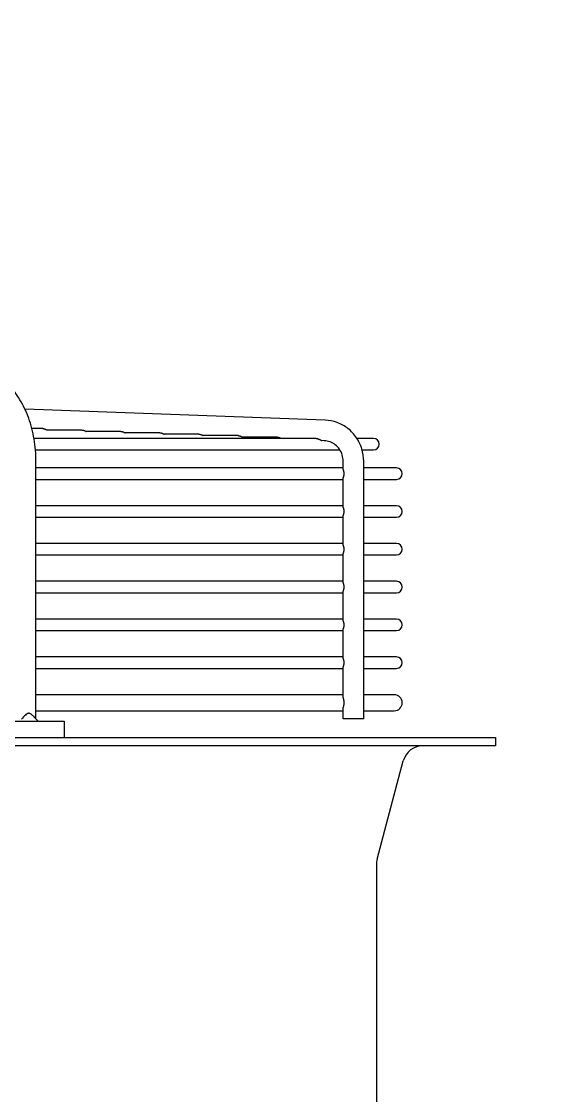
# Model space of a CAD drawing. Header units: millimetres. Extents: x 16950 to 32328, y 19251 to 29476.
# Drawn here: x 17335.01 to 17339.99, y 19600.59 to 19610.88 of the extents above; entities that cross this region are included whole.
import ezdxf

# ---------------------------------------------------------------- set-up
doc = ezdxf.new("R2010")
doc.units = ezdxf.units.MM
doc.header["$LTSCALE"] = 5
doc.layers.add('UNIT', color=6, linetype='Continuous')
doc.styles.add('SUBMITTAL', font='romans.shx', dxfattribs={"width": 0.75})
doc.dimstyles.new('SUBMITTAL', dxfattribs={"dimtxt": 0.09375, "dimasz": 0.09375, "dimexe": 0.03125, "dimexo": 0.0625, "dimgap": 0.0625, "dimtad": 0, "dimdec": 4, "dimzin": 4, "dimdsep": 46, "dimlunit": 4, "dimtxsty": 'SUBMITTAL', "dimcen": 0.09375, "dimclre": 6, "dimadec": 0, "dimazin": 0, "dimtfac": 1, "dimtdec": 0, "dimtofl": 0, "dimtmove": 0, "dimatfit": 3, "dimfxl": 0, "dimfrac": 2, "dimtolj": 1, "dimtzin": 4, "dimarcsym": 0})

msp = doc.modelspace()

# ---------------------------------------------------------------- linework, layer by layer
at = {"layer": 'UNIT'}
for p, q in [((17337.9237, 19607.0623), (17335.0484, 19607.1663)), ((17335.2186, 19606.9814), (17335.1144, 19606.9814)), ((17335.5928, 19606.9679), (17335.2594, 19606.9679)), ((17337.838, 19606.8869), (17335.1349, 19606.8869)), ((17335.967, 19606.9544), (17335.6336, 19606.9544)), ((17336.3412, 19606.9409), (17336.0078, 19606.9409)), ((17336.7154, 19606.9274), (17336.3819, 19606.9274)), ((17337.0896, 19606.9139), (17336.7561, 19606.9139)), ((17337.4638, 19606.9004), (17337.1303, 19606.9004)), ((17337.9166, 19606.8656), (17337.8943, 19606.8664)), ((17338.3881, 19606.8869), (17338.2296, 19606.8869)), ((17335.1492, 19606.7767), (17338.0664, 19606.7767)), ((17338.2791, 19606.7767), (17338.3881, 19606.7767)), ((17335.1537, 19604.1995), (17335.1537, 19606.6689)), ((17338.0969, 19606.589), (17338.0969, 19606.6689)), ((17338.2938, 19604.1995), (17338.2938, 19606.6689)), ((17338.0969, 19606.605), (17335.1537, 19606.605)), ((17338.6086, 19606.605), (17338.2938, 19606.605)), ((17335.1537, 19606.4948), (17338.0969, 19606.4948)), ((17338.0969, 19606.2268), (17338.0969, 19606.5107)), ((17338.2938, 19606.4948), (17338.6086, 19606.4948)), ((17338.0969, 19606.2428), (17335.1537, 19606.2428)), ((17338.6086, 19606.2428), (17338.2938, 19606.2428)), ((17338.0969, 19605.8646), (17338.0969, 19606.1485)), ((17335.1537, 19606.1326), (17338.0969, 19606.1326)), ((17338.2938, 19606.1326), (17338.6086, 19606.1326)), ((17338.0969, 19605.8806), (17335.1537, 19605.8806)), ((17338.6086, 19605.8806), (17338.2938, 19605.8806)), ((17335.1537, 19605.7704), (17338.0969, 19605.7704)), ((17338.0969, 19605.5024), (17338.0969, 19605.7863)), ((17338.2938, 19605.7704), (17338.6086, 19605.7704)), ((17338.0969, 19605.5184), (17335.1537, 19605.5184)), ((17338.6086, 19605.5184), (17338.2938, 19605.5184)), ((17338.0969, 19605.1402), (17338.0969, 19605.4241)), ((17335.1537, 19605.4081), (17338.0969, 19605.4081)), ((17338.2938, 19605.4081), (17338.6086, 19605.4081)), ((17338.0969, 19605.1562), (17335.1537, 19605.1562)), ((17338.6086, 19605.1562), (17338.2938, 19605.1562)), ((17335.1537, 19605.0459), (17338.0969, 19605.0459)), ((17338.0969, 19604.778), (17338.0969, 19605.0619)), ((17338.2938, 19605.0459), (17338.6086, 19605.0459)), ((17338.0969, 19604.794), (17335.1537, 19604.794)), ((17338.0969, 19604.4023), (17338.0969, 19604.6997)), ((17338.6086, 19604.794), (17338.2938, 19604.794)), ((17335.1537, 19604.6837), (17338.0969, 19604.6837)), ((17338.2938, 19604.6837), (17338.6086, 19604.6837)), ((17338.0969, 19604.4318), (17335.1537, 19604.4318)), ((17338.5869, 19604.4318), (17338.2938, 19604.4318)), ((17338.0969, 19604.1995), (17338.0969, 19604.3077)), ((17333.1965, 19604.1798), (17335.4236, 19604.1798)), ((17335.1537, 19604.2782), (17338.0969, 19604.2782)), ((17335.4236, 19604.1798), (17335.4236, 19604.0223)), ((17338.2938, 19604.1995), (17338.0969, 19604.1995)), ((17338.2938, 19604.2782), (17338.5869, 19604.2782)), ((17305.8172, 19604.0223), (17339.5574, 19604.0223)), ((17339.5574, 19604.0223), (17339.5574, 19603.9436)), ((17339.5574, 19603.9436), (17305.8172, 19603.9436)), ((17338.4223, 19602.8558), (17338.6734, 19603.7974)), ((17338.4157, 19602.8051), (17338.4157, 19600.0641))]:
    msp.add_line(p, q, dxfattribs=at)
for centre, radius, start, end in [((17338.3881, 19606.8318), 0.0551, 270, 90), ((17338.6086, 19606.5499), 0.0551, 270, 90), ((17338.6086, 19606.1877), 0.0551, 270, 90), ((17338.6086, 19605.8255), 0.0551, 270, 90), ((17338.6086, 19605.4633), 0.0551, 270, 90), ((17338.6086, 19605.1011), 0.0551, 270, 90), ((17338.6086, 19604.7389), 0.0551, 270, 90), ((17338.5869, 19604.355), 0.0768, 270, 90), ((17338.8636, 19603.7467), 0.1969, 90, 165.06858), ((17338.6125, 19602.8051), 0.1969, 165.06858, 180)]:
    msp.add_arc(centre, radius, start, end, dxfattribs=at)
for points, knots in [([(17335.1537, 19606.6689), (17335.1537, 19606.7044), (17335.1522, 19606.7403), (17335.1493, 19606.7757), (17335.1463, 19606.8112), (17335.1419, 19606.8461), (17335.1359, 19606.8808), (17335.13, 19606.9154), (17335.1226, 19606.9498), (17335.1139, 19606.9833), (17335.1051, 19607.0167), (17335.095, 19607.0493), (17335.0835, 19607.081), (17335.072, 19607.1128), (17335.0592, 19607.1438), (17335.0451, 19607.1734), (17335.0311, 19607.203), (17335.0159, 19607.2313), (17334.9994, 19607.2583), (17334.983, 19607.2854), (17334.9653, 19607.3112), (17334.9468, 19607.3354), (17334.9282, 19607.3595), (17334.9088, 19607.382), (17334.8883, 19607.4029), (17334.8679, 19607.4237), (17334.8464, 19607.443), (17334.8244, 19607.4603), (17334.8024, 19607.4777), (17334.7797, 19607.4931), (17334.7564, 19607.5066), (17334.733, 19607.5201), (17334.709, 19607.5318), (17334.6847, 19607.5413), (17334.6604, 19607.5509), (17334.6359, 19607.5583), (17334.611, 19607.5638), (17334.586, 19607.5692), (17334.5607, 19607.5726), (17334.5356, 19607.5738)], [0, 0, 0, 0, 0.076921, 0.076921, 0.076921, 0.1538421, 0.1538421, 0.1538421, 0.2307631, 0.2307631, 0.2307631, 0.3076842, 0.3076842, 0.3076842, 0.3846052, 0.3846052, 0.3846052, 0.4615263, 0.4615263, 0.4615263, 0.5384473, 0.5384473, 0.5384473, 0.6153684, 0.6153684, 0.6153684, 0.6922894, 0.6922894, 0.6922894, 0.7692105, 0.7692105, 0.7692105, 0.8461315, 0.8461315, 0.8461315, 0.9230526, 0.9230526, 0.9230526, 1, 1, 1, 1]), ([(17338.2938, 19606.6689), (17338.2938, 19606.7088), (17338.2878, 19606.7488), (17338.2644, 19606.8252), (17338.247, 19606.8616), (17338.2021, 19606.9274), (17338.1747, 19606.9569), (17338.1122, 19607.006), (17338.0771, 19607.0256), (17338.0027, 19607.0531), (17337.9633, 19607.0609), (17337.9237, 19607.0623)], [1.5707963, 1.5707963, 1.5707963, 1.5707963, 1.8779743, 1.8779743, 2.1851522, 2.1851522, 2.4923302, 2.4923302, 2.7995081, 2.7995081, 3.1066861, 3.1066861, 3.1066861, 3.1066861]), ([(17335.2186, 19606.9814), (17335.2187, 19606.9814), (17335.2189, 19606.9814), (17335.219, 19606.9814), (17335.22, 19606.9814), (17335.2209, 19606.9814), (17335.2219, 19606.9813), (17335.2229, 19606.9812), (17335.2239, 19606.9811), (17335.2249, 19606.981), (17335.2258, 19606.9809), (17335.2268, 19606.9808), (17335.2278, 19606.9806), (17335.2288, 19606.9804), (17335.2298, 19606.9802), (17335.2308, 19606.98), (17335.2318, 19606.9798), (17335.2329, 19606.9795), (17335.2339, 19606.9793), (17335.2349, 19606.979), (17335.2359, 19606.9787), (17335.2369, 19606.9784), (17335.2379, 19606.9781), (17335.2389, 19606.9777), (17335.2399, 19606.9774), (17335.2409, 19606.977), (17335.2419, 19606.9766), (17335.2429, 19606.9762), (17335.2439, 19606.9758), (17335.2449, 19606.9754), (17335.2458, 19606.975), (17335.2468, 19606.9745), (17335.2478, 19606.9741), (17335.2488, 19606.9736), (17335.2498, 19606.9731), (17335.2507, 19606.9726), (17335.2517, 19606.9721), (17335.2526, 19606.9716), (17335.2536, 19606.9711), (17335.2545, 19606.9706), (17335.2555, 19606.9701), (17335.2564, 19606.9696), (17335.2573, 19606.9691), (17335.258, 19606.9687), (17335.2587, 19606.9683), (17335.2594, 19606.9679)], [0.48439597, 0.48439597, 0.48439597, 0.48439597, 0.48780488, 0.48780488, 0.48780488, 0.51219512, 0.51219512, 0.51219512, 0.53658537, 0.53658537, 0.53658537, 0.56097561, 0.56097561, 0.56097561, 0.58536585, 0.58536585, 0.58536585, 0.6097561, 0.6097561, 0.6097561, 0.63414634, 0.63414634, 0.63414634, 0.65853659, 0.65853659, 0.65853659, 0.68292683, 0.68292683, 0.68292683, 0.70731707, 0.70731707, 0.70731707, 0.73170732, 0.73170732, 0.73170732, 0.75609756, 0.75609756, 0.75609756, 0.7804878, 0.7804878, 0.7804878, 0.80487805, 0.80487805, 0.80487805, 0.82380204, 0.82380204, 0.82380204, 0.82380204]), ([(17335.5928, 19606.9679), (17335.5929, 19606.9679), (17335.5931, 19606.9679), (17335.5932, 19606.9679), (17335.5942, 19606.9679), (17335.5951, 19606.9679), (17335.5961, 19606.9678), (17335.5971, 19606.9677), (17335.5981, 19606.9677), (17335.599, 19606.9675), (17335.6, 19606.9674), (17335.601, 19606.9673), (17335.602, 19606.9671), (17335.603, 19606.9669), (17335.604, 19606.9667), (17335.605, 19606.9665), (17335.606, 19606.9663), (17335.6071, 19606.966), (17335.6081, 19606.9658), (17335.6091, 19606.9655), (17335.6101, 19606.9652), (17335.6111, 19606.9649), (17335.6121, 19606.9646), (17335.6131, 19606.9642), (17335.6141, 19606.9639), (17335.6151, 19606.9635), (17335.6161, 19606.9631), (17335.6171, 19606.9627), (17335.6181, 19606.9623), (17335.6191, 19606.9619), (17335.6201, 19606.9614), (17335.621, 19606.961), (17335.622, 19606.9605), (17335.623, 19606.9601), (17335.624, 19606.9596), (17335.6249, 19606.9591), (17335.6259, 19606.9586), (17335.6268, 19606.9581), (17335.6278, 19606.9576), (17335.6287, 19606.9571), (17335.6297, 19606.9566), (17335.6306, 19606.9561), (17335.6315, 19606.9556), (17335.6322, 19606.9552), (17335.6329, 19606.9548), (17335.6336, 19606.9544)], [0.48440995, 0.48440995, 0.48440995, 0.48440995, 0.48780488, 0.48780488, 0.48780488, 0.51219512, 0.51219512, 0.51219512, 0.53658537, 0.53658537, 0.53658537, 0.56097561, 0.56097561, 0.56097561, 0.58536585, 0.58536585, 0.58536585, 0.6097561, 0.6097561, 0.6097561, 0.63414634, 0.63414634, 0.63414634, 0.65853659, 0.65853659, 0.65853659, 0.68292683, 0.68292683, 0.68292683, 0.70731707, 0.70731707, 0.70731707, 0.73170732, 0.73170732, 0.73170732, 0.75609756, 0.75609756, 0.75609756, 0.7804878, 0.7804878, 0.7804878, 0.80487805, 0.80487805, 0.80487805, 0.82345363, 0.82345363, 0.82345363, 0.82345363]), ([(17335.967, 19606.9544), (17335.9671, 19606.9544), (17335.9673, 19606.9544), (17335.9674, 19606.9544), (17335.9683, 19606.9544), (17335.9693, 19606.9544), (17335.9703, 19606.9543), (17335.9713, 19606.9542), (17335.9723, 19606.9542), (17335.9732, 19606.954), (17335.9742, 19606.9539), (17335.9752, 19606.9538), (17335.9762, 19606.9536), (17335.9772, 19606.9534), (17335.9782, 19606.9532), (17335.9792, 19606.953), (17335.9802, 19606.9528), (17335.9813, 19606.9526), (17335.9823, 19606.9523), (17335.9833, 19606.952), (17335.9843, 19606.9517), (17335.9853, 19606.9514), (17335.9863, 19606.9511), (17335.9873, 19606.9507), (17335.9883, 19606.9504), (17335.9893, 19606.95), (17335.9903, 19606.9496), (17335.9913, 19606.9492), (17335.9923, 19606.9488), (17335.9933, 19606.9484), (17335.9943, 19606.9479), (17335.9953, 19606.9475), (17335.9962, 19606.947), (17335.9972, 19606.9466), (17335.9982, 19606.9461), (17335.9991, 19606.9456), (17336.0001, 19606.9451), (17336.0011, 19606.9446), (17336.002, 19606.9441), (17336.003, 19606.9436), (17336.0039, 19606.9431), (17336.0048, 19606.9426), (17336.0057, 19606.9421), (17336.0064, 19606.9417), (17336.0071, 19606.9413), (17336.0078, 19606.9409)], [0.48442393, 0.48442393, 0.48442393, 0.48442393, 0.48780488, 0.48780488, 0.48780488, 0.51219512, 0.51219512, 0.51219512, 0.53658537, 0.53658537, 0.53658537, 0.56097561, 0.56097561, 0.56097561, 0.58536585, 0.58536585, 0.58536585, 0.6097561, 0.6097561, 0.6097561, 0.63414634, 0.63414634, 0.63414634, 0.65853659, 0.65853659, 0.65853659, 0.68292683, 0.68292683, 0.68292683, 0.70731707, 0.70731707, 0.70731707, 0.73170732, 0.73170732, 0.73170732, 0.75609756, 0.75609756, 0.75609756, 0.7804878, 0.7804878, 0.7804878, 0.80487805, 0.80487805, 0.80487805, 0.82310602, 0.82310602, 0.82310602, 0.82310602]), ([(17336.3412, 19606.9409), (17336.3413, 19606.9409), (17336.3414, 19606.9409), (17336.3416, 19606.9409), (17336.3425, 19606.9409), (17336.3435, 19606.9409), (17336.3445, 19606.9408), (17336.3455, 19606.9407), (17336.3465, 19606.9407), (17336.3474, 19606.9405), (17336.3484, 19606.9404), (17336.3494, 19606.9403), (17336.3504, 19606.9401), (17336.3514, 19606.9399), (17336.3524, 19606.9397), (17336.3534, 19606.9395), (17336.3545, 19606.9393), (17336.3555, 19606.9391), (17336.3565, 19606.9388), (17336.3575, 19606.9385), (17336.3585, 19606.9382), (17336.3595, 19606.9379), (17336.3605, 19606.9376), (17336.3615, 19606.9372), (17336.3625, 19606.9369), (17336.3635, 19606.9365), (17336.3645, 19606.9361), (17336.3655, 19606.9357), (17336.3665, 19606.9353), (17336.3675, 19606.9349), (17336.3685, 19606.9344), (17336.3695, 19606.934), (17336.3704, 19606.9335), (17336.3714, 19606.9331), (17336.3724, 19606.9326), (17336.3734, 19606.9321), (17336.3743, 19606.9316), (17336.3753, 19606.9311), (17336.3762, 19606.9306), (17336.3772, 19606.9301), (17336.3781, 19606.9296), (17336.379, 19606.9291), (17336.38, 19606.9286), (17336.3806, 19606.9282), (17336.3813, 19606.9278), (17336.3819, 19606.9274)], [0.48443789, 0.48443789, 0.48443789, 0.48443789, 0.48780488, 0.48780488, 0.48780488, 0.51219512, 0.51219512, 0.51219512, 0.53658537, 0.53658537, 0.53658537, 0.56097561, 0.56097561, 0.56097561, 0.58536585, 0.58536585, 0.58536585, 0.6097561, 0.6097561, 0.6097561, 0.63414634, 0.63414634, 0.63414634, 0.65853659, 0.65853659, 0.65853659, 0.68292683, 0.68292683, 0.68292683, 0.70731707, 0.70731707, 0.70731707, 0.73170732, 0.73170732, 0.73170732, 0.75609756, 0.75609756, 0.75609756, 0.7804878, 0.7804878, 0.7804878, 0.80487805, 0.80487805, 0.80487805, 0.82275922, 0.82275922, 0.82275922, 0.82275922]), ([(17336.7154, 19606.9274), (17336.7155, 19606.9274), (17336.7156, 19606.9274), (17336.7158, 19606.9274), (17336.7167, 19606.9274), (17336.7177, 19606.9274), (17336.7187, 19606.9273), (17336.7197, 19606.9273), (17336.7206, 19606.9272), (17336.7216, 19606.927), (17336.7226, 19606.9269), (17336.7236, 19606.9268), (17336.7246, 19606.9266), (17336.7256, 19606.9264), (17336.7266, 19606.9262), (17336.7276, 19606.926), (17336.7287, 19606.9258), (17336.7297, 19606.9256), (17336.7307, 19606.9253), (17336.7317, 19606.925), (17336.7327, 19606.9247), (17336.7337, 19606.9244), (17336.7347, 19606.9241), (17336.7357, 19606.9237), (17336.7367, 19606.9234), (17336.7377, 19606.923), (17336.7387, 19606.9226), (17336.7397, 19606.9222), (17336.7407, 19606.9218), (17336.7417, 19606.9214), (17336.7427, 19606.9209), (17336.7437, 19606.9205), (17336.7447, 19606.92), (17336.7456, 19606.9196), (17336.7466, 19606.9191), (17336.7476, 19606.9186), (17336.7485, 19606.9181), (17336.7495, 19606.9176), (17336.7504, 19606.9171), (17336.7514, 19606.9166), (17336.7523, 19606.9161), (17336.7533, 19606.9156), (17336.7542, 19606.915), (17336.7548, 19606.9147), (17336.7555, 19606.9143), (17336.7561, 19606.9139)], [0.48445184, 0.48445184, 0.48445184, 0.48445184, 0.48780488, 0.48780488, 0.48780488, 0.51219512, 0.51219512, 0.51219512, 0.53658537, 0.53658537, 0.53658537, 0.56097561, 0.56097561, 0.56097561, 0.58536585, 0.58536585, 0.58536585, 0.6097561, 0.6097561, 0.6097561, 0.63414634, 0.63414634, 0.63414634, 0.65853659, 0.65853659, 0.65853659, 0.68292683, 0.68292683, 0.68292683, 0.70731707, 0.70731707, 0.70731707, 0.73170732, 0.73170732, 0.73170732, 0.75609756, 0.75609756, 0.75609756, 0.7804878, 0.7804878, 0.7804878, 0.80487805, 0.80487805, 0.80487805, 0.82241329, 0.82241329, 0.82241329, 0.82241329]), ([(17337.0896, 19606.9139), (17337.0897, 19606.9139), (17337.0898, 19606.9139), (17337.09, 19606.9139), (17337.0909, 19606.9139), (17337.0919, 19606.9139), (17337.0929, 19606.9138), (17337.0939, 19606.9138), (17337.0948, 19606.9137), (17337.0958, 19606.9136), (17337.0968, 19606.9134), (17337.0978, 19606.9133), (17337.0988, 19606.9131), (17337.0998, 19606.9129), (17337.1008, 19606.9128), (17337.1018, 19606.9125), (17337.1029, 19606.9123), (17337.1039, 19606.9121), (17337.1049, 19606.9118), (17337.1059, 19606.9115), (17337.1069, 19606.9112), (17337.1079, 19606.9109), (17337.1089, 19606.9106), (17337.1099, 19606.9102), (17337.1109, 19606.9099), (17337.1119, 19606.9095), (17337.1129, 19606.9091), (17337.1139, 19606.9087), (17337.1149, 19606.9083), (17337.1159, 19606.9079), (17337.1169, 19606.9074), (17337.1179, 19606.907), (17337.1189, 19606.9065), (17337.1198, 19606.906), (17337.1208, 19606.9056), (17337.1218, 19606.9051), (17337.1228, 19606.9046), (17337.1237, 19606.9041), (17337.1247, 19606.9036), (17337.1256, 19606.9031), (17337.1265, 19606.9026), (17337.1275, 19606.902), (17337.1284, 19606.9015), (17337.129, 19606.9012), (17337.1297, 19606.9008), (17337.1303, 19606.9004)], [0.48446578, 0.48446578, 0.48446578, 0.48446578, 0.48780488, 0.48780488, 0.48780488, 0.51219512, 0.51219512, 0.51219512, 0.53658537, 0.53658537, 0.53658537, 0.56097561, 0.56097561, 0.56097561, 0.58536585, 0.58536585, 0.58536585, 0.6097561, 0.6097561, 0.6097561, 0.63414634, 0.63414634, 0.63414634, 0.65853659, 0.65853659, 0.65853659, 0.68292683, 0.68292683, 0.68292683, 0.70731707, 0.70731707, 0.70731707, 0.73170732, 0.73170732, 0.73170732, 0.75609756, 0.75609756, 0.75609756, 0.7804878, 0.7804878, 0.7804878, 0.80487805, 0.80487805, 0.80487805, 0.82206823, 0.82206823, 0.82206823, 0.82206823]), ([(17337.4638, 19606.9004), (17337.4639, 19606.9004), (17337.464, 19606.9004), (17337.4642, 19606.9004), (17337.4651, 19606.9004), (17337.4661, 19606.9004), (17337.4671, 19606.9003), (17337.4681, 19606.9003), (17337.469, 19606.9002), (17337.47, 19606.9001), (17337.471, 19606.8999), (17337.472, 19606.8998), (17337.473, 19606.8996), (17337.474, 19606.8995), (17337.475, 19606.8993), (17337.476, 19606.899), (17337.4771, 19606.8988), (17337.4781, 19606.8986), (17337.4791, 19606.8983), (17337.4801, 19606.898), (17337.4811, 19606.8977), (17337.4821, 19606.8974), (17337.4831, 19606.8971), (17337.4841, 19606.8967), (17337.4851, 19606.8964), (17337.4861, 19606.896), (17337.4871, 19606.8956), (17337.4881, 19606.8952), (17337.4891, 19606.8948), (17337.4901, 19606.8944), (17337.4911, 19606.8939), (17337.4921, 19606.8935), (17337.4931, 19606.893), (17337.4941, 19606.8925), (17337.495, 19606.8921), (17337.496, 19606.8916), (17337.497, 19606.8911), (17337.4979, 19606.8906), (17337.4989, 19606.8901), (17337.4998, 19606.8896), (17337.5008, 19606.889), (17337.5017, 19606.8885), (17337.5026, 19606.888), (17337.5032, 19606.8876), (17337.5039, 19606.8873), (17337.5045, 19606.8869)], [0.48447969, 0.48447969, 0.48447969, 0.48447969, 0.48780488, 0.48780488, 0.48780488, 0.51219512, 0.51219512, 0.51219512, 0.53658537, 0.53658537, 0.53658537, 0.56097561, 0.56097561, 0.56097561, 0.58536585, 0.58536585, 0.58536585, 0.6097561, 0.6097561, 0.6097561, 0.63414634, 0.63414634, 0.63414634, 0.65853659, 0.65853659, 0.65853659, 0.68292683, 0.68292683, 0.68292683, 0.70731707, 0.70731707, 0.70731707, 0.73170732, 0.73170732, 0.73170732, 0.75609756, 0.75609756, 0.75609756, 0.7804878, 0.7804878, 0.7804878, 0.80487805, 0.80487805, 0.80487805, 0.82172407, 0.82172407, 0.82172407, 0.82172407]), ([(17337.838, 19606.8869), (17337.8381, 19606.8869), (17337.8382, 19606.8869), (17337.8383, 19606.8869), (17337.8393, 19606.8869), (17337.8403, 19606.8869), (17337.8413, 19606.8868), (17337.8422, 19606.8868), (17337.8432, 19606.8867), (17337.8442, 19606.8866), (17337.8452, 19606.8864), (17337.8462, 19606.8863), (17337.8472, 19606.8861), (17337.8482, 19606.886), (17337.8492, 19606.8858), (17337.8503, 19606.8855), (17337.8513, 19606.8853), (17337.8523, 19606.8851), (17337.8533, 19606.8848), (17337.8543, 19606.8845), (17337.8553, 19606.8842), (17337.8563, 19606.8839), (17337.8573, 19606.8836), (17337.8583, 19606.8832), (17337.8593, 19606.8829), (17337.8603, 19606.8825), (17337.8613, 19606.8821), (17337.8623, 19606.8817), (17337.8633, 19606.8813), (17337.8643, 19606.8809), (17337.8653, 19606.8804), (17337.8663, 19606.88), (17337.8673, 19606.8795), (17337.8683, 19606.879), (17337.8693, 19606.8786), (17337.8702, 19606.8781), (17337.8712, 19606.8776), (17337.8721, 19606.8771), (17337.8731, 19606.8766), (17337.874, 19606.876), (17337.875, 19606.8755), (17337.8759, 19606.875), (17337.8768, 19606.8745), (17337.8777, 19606.874), (17337.8786, 19606.8735), (17337.8795, 19606.8729), (17337.8804, 19606.8724), (17337.8813, 19606.8719), (17337.8821, 19606.8715), (17337.883, 19606.871), (17337.8838, 19606.8705), (17337.8846, 19606.8701), (17337.8855, 19606.8696), (17337.8862, 19606.8692), (17337.887, 19606.8688), (17337.8878, 19606.8684), (17337.8885, 19606.8681), (17337.8892, 19606.8678), (17337.8899, 19606.8675), (17337.8906, 19606.8672), (17337.8912, 19606.867), (17337.8919, 19606.8668), (17337.8925, 19606.8667), (17337.893, 19606.8666), (17337.8933, 19606.8665), (17337.8936, 19606.8665), (17337.8938, 19606.8664), (17337.894, 19606.8664), (17337.8942, 19606.8664), (17337.8943, 19606.8664)], [0.48449418, 0.48449418, 0.48449418, 0.48449418, 0.48780488, 0.48780488, 0.48780488, 0.51219512, 0.51219512, 0.51219512, 0.53658537, 0.53658537, 0.53658537, 0.56097561, 0.56097561, 0.56097561, 0.58536585, 0.58536585, 0.58536585, 0.6097561, 0.6097561, 0.6097561, 0.63414634, 0.63414634, 0.63414634, 0.65853659, 0.65853659, 0.65853659, 0.68292683, 0.68292683, 0.68292683, 0.70731707, 0.70731707, 0.70731707, 0.73170732, 0.73170732, 0.73170732, 0.75609756, 0.75609756, 0.75609756, 0.7804878, 0.7804878, 0.7804878, 0.80487805, 0.80487805, 0.80487805, 0.82926829, 0.82926829, 0.82926829, 0.85365854, 0.85365854, 0.85365854, 0.87804878, 0.87804878, 0.87804878, 0.90243902, 0.90243902, 0.90243902, 0.92682927, 0.92682927, 0.92682927, 0.95121951, 0.95121951, 0.95121951, 0.97560976, 0.97560976, 0.97560976, 0.98780488, 0.98780488, 0.98780488, 0.99598671, 0.99598671, 0.99598671, 0.99598671]), ([(17338.0969, 19606.6689), (17338.0969, 19606.6894), (17338.0939, 19606.7098), (17338.082, 19606.7488), (17338.0731, 19606.7672), (17338.0507, 19606.8001), (17338.0371, 19606.8147), (17338.0065, 19606.8387), (17337.9896, 19606.8481), (17337.954, 19606.8612), (17337.9353, 19606.8649), (17337.9166, 19606.8656)], [1.5707963, 1.5707963, 1.5707963, 1.5707963, 1.8779743, 1.8779743, 2.1851522, 2.1851522, 2.4923302, 2.4923302, 2.7995081, 2.7995081, 3.1066861, 3.1066861, 3.1066861, 3.1066861]), ([(17338.0969, 19606.589), (17338.0969, 19606.589), (17338.097, 19606.5885), (17338.0971, 19606.5875), (17338.0974, 19606.5859), (17338.0979, 19606.5841), (17338.0984, 19606.5821), (17338.0991, 19606.58), (17338.0997, 19606.5777), (17338.1004, 19606.5753), (17338.1011, 19606.5728), (17338.1017, 19606.5701), (17338.1023, 19606.5674), (17338.1028, 19606.5646), (17338.1032, 19606.5618), (17338.1035, 19606.5588), (17338.1038, 19606.5559), (17338.1039, 19606.5529), (17338.104, 19606.5509), (17338.104, 19606.5499)], [0.23243635, 0.23243635, 0.23243635, 0.23243635, 0.23809524, 0.28571429, 0.33333333, 0.38095238, 0.42857143, 0.47619048, 0.52380952, 0.57142857, 0.61904762, 0.66666667, 0.71428571, 0.76190476, 0.80952381, 0.85714286, 0.9047619, 0.95238095, 1, 1, 1, 1]), ([(17338.104, 19606.5499), (17338.104, 19606.5489), (17338.1039, 19606.5469), (17338.1038, 19606.5439), (17338.1035, 19606.5409), (17338.1032, 19606.538), (17338.1028, 19606.5351), (17338.1023, 19606.5323), (17338.1017, 19606.5296), (17338.1011, 19606.527), (17338.1004, 19606.5245), (17338.0997, 19606.522), (17338.0991, 19606.5198), (17338.0984, 19606.5176), (17338.0979, 19606.5156), (17338.0974, 19606.5138), (17338.0971, 19606.5122), (17338.097, 19606.5113), (17338.0969, 19606.5108), (17338.0969, 19606.5107)], [0, 0, 0, 0, 0.04761905, 0.0952381, 0.14285714, 0.19047619, 0.23809524, 0.28571429, 0.33333333, 0.38095238, 0.42857143, 0.47619048, 0.52380952, 0.57142857, 0.61904762, 0.66666667, 0.71428571, 0.76190476, 0.76755485, 0.76755485, 0.76755485, 0.76755485]), ([(17338.0969, 19606.2268), (17338.0969, 19606.2268), (17338.097, 19606.2263), (17338.0971, 19606.2253), (17338.0974, 19606.2237), (17338.0979, 19606.2219), (17338.0984, 19606.2199), (17338.0991, 19606.2178), (17338.0997, 19606.2155), (17338.1004, 19606.2131), (17338.1011, 19606.2106), (17338.1017, 19606.2079), (17338.1023, 19606.2052), (17338.1028, 19606.2024), (17338.1032, 19606.1995), (17338.1035, 19606.1966), (17338.1038, 19606.1937), (17338.1039, 19606.1907), (17338.104, 19606.1887), (17338.104, 19606.1877)], [0.23243635, 0.23243635, 0.23243635, 0.23243635, 0.23809524, 0.28571429, 0.33333333, 0.38095238, 0.42857143, 0.47619048, 0.52380952, 0.57142857, 0.61904762, 0.66666667, 0.71428571, 0.76190476, 0.80952381, 0.85714286, 0.9047619, 0.95238095, 1, 1, 1, 1]), ([(17338.104, 19606.1877), (17338.104, 19606.1867), (17338.1039, 19606.1847), (17338.1038, 19606.1817), (17338.1035, 19606.1787), (17338.1032, 19606.1758), (17338.1028, 19606.1729), (17338.1023, 19606.1701), (17338.1017, 19606.1674), (17338.1011, 19606.1648), (17338.1004, 19606.1623), (17338.0997, 19606.1598), (17338.0991, 19606.1576), (17338.0984, 19606.1554), (17338.0979, 19606.1534), (17338.0974, 19606.1516), (17338.0971, 19606.15), (17338.097, 19606.1491), (17338.0969, 19606.1486), (17338.0969, 19606.1485)], [0, 0, 0, 0, 0.04761905, 0.0952381, 0.14285714, 0.19047619, 0.23809524, 0.28571429, 0.33333333, 0.38095238, 0.42857143, 0.47619048, 0.52380952, 0.57142857, 0.61904762, 0.66666667, 0.71428571, 0.76190476, 0.76755485, 0.76755485, 0.76755485, 0.76755485]), ([(17338.0969, 19605.8646), (17338.0969, 19605.8646), (17338.097, 19605.8641), (17338.0971, 19605.8631), (17338.0974, 19605.8615), (17338.0979, 19605.8597), (17338.0984, 19605.8577), (17338.0991, 19605.8556), (17338.0997, 19605.8533), (17338.1004, 19605.8509), (17338.1011, 19605.8484), (17338.1017, 19605.8457), (17338.1023, 19605.843), (17338.1028, 19605.8402), (17338.1032, 19605.8373), (17338.1035, 19605.8344), (17338.1038, 19605.8315), (17338.1039, 19605.8285), (17338.104, 19605.8265), (17338.104, 19605.8255)], [0.23243635, 0.23243635, 0.23243635, 0.23243635, 0.23809524, 0.28571429, 0.33333333, 0.38095238, 0.42857143, 0.47619048, 0.52380952, 0.57142857, 0.61904762, 0.66666667, 0.71428571, 0.76190476, 0.80952381, 0.85714286, 0.9047619, 0.95238095, 1, 1, 1, 1]), ([(17338.104, 19605.8255), (17338.104, 19605.8245), (17338.1039, 19605.8225), (17338.1038, 19605.8195), (17338.1035, 19605.8165), (17338.1032, 19605.8136), (17338.1028, 19605.8107), (17338.1023, 19605.8079), (17338.1017, 19605.8052), (17338.1011, 19605.8026), (17338.1004, 19605.8), (17338.0997, 19605.7976), (17338.0991, 19605.7954), (17338.0984, 19605.7932), (17338.0979, 19605.7912), (17338.0974, 19605.7894), (17338.0971, 19605.7878), (17338.097, 19605.7868), (17338.0969, 19605.7864), (17338.0969, 19605.7863)], [0, 0, 0, 0, 0.04761905, 0.0952381, 0.14285714, 0.19047619, 0.23809524, 0.28571429, 0.33333333, 0.38095238, 0.42857143, 0.47619048, 0.52380952, 0.57142857, 0.61904762, 0.66666667, 0.71428571, 0.76190476, 0.76755485, 0.76755485, 0.76755485, 0.76755485]), ([(17338.0969, 19605.5024), (17338.0969, 19605.5024), (17338.097, 19605.5019), (17338.0971, 19605.5009), (17338.0974, 19605.4993), (17338.0979, 19605.4975), (17338.0984, 19605.4955), (17338.0991, 19605.4934), (17338.0997, 19605.4911), (17338.1004, 19605.4887), (17338.1011, 19605.4862), (17338.1017, 19605.4835), (17338.1023, 19605.4808), (17338.1028, 19605.478), (17338.1032, 19605.4751), (17338.1035, 19605.4722), (17338.1038, 19605.4693), (17338.1039, 19605.4663), (17338.104, 19605.4643), (17338.104, 19605.4633)], [0.23243635, 0.23243635, 0.23243635, 0.23243635, 0.23809524, 0.28571429, 0.33333333, 0.38095238, 0.42857143, 0.47619048, 0.52380952, 0.57142857, 0.61904762, 0.66666667, 0.71428571, 0.76190476, 0.80952381, 0.85714286, 0.9047619, 0.95238095, 1, 1, 1, 1]), ([(17338.104, 19605.4633), (17338.104, 19605.4623), (17338.1039, 19605.4603), (17338.1038, 19605.4573), (17338.1035, 19605.4543), (17338.1032, 19605.4514), (17338.1028, 19605.4485), (17338.1023, 19605.4457), (17338.1017, 19605.443), (17338.1011, 19605.4404), (17338.1004, 19605.4378), (17338.0997, 19605.4354), (17338.0991, 19605.4331), (17338.0984, 19605.431), (17338.0979, 19605.429), (17338.0974, 19605.4272), (17338.0971, 19605.4256), (17338.097, 19605.4246), (17338.0969, 19605.4242), (17338.0969, 19605.4241)], [0, 0, 0, 0, 0.04761905, 0.0952381, 0.14285714, 0.19047619, 0.23809524, 0.28571429, 0.33333333, 0.38095238, 0.42857143, 0.47619048, 0.52380952, 0.57142857, 0.61904762, 0.66666667, 0.71428571, 0.76190476, 0.76755485, 0.76755485, 0.76755485, 0.76755485]), ([(17338.0969, 19605.1402), (17338.0969, 19605.1402), (17338.097, 19605.1397), (17338.0971, 19605.1387), (17338.0974, 19605.1371), (17338.0979, 19605.1353), (17338.0984, 19605.1333), (17338.0991, 19605.1312), (17338.0997, 19605.1289), (17338.1004, 19605.1265), (17338.1011, 19605.1239), (17338.1017, 19605.1213), (17338.1023, 19605.1186), (17338.1028, 19605.1158), (17338.1032, 19605.1129), (17338.1035, 19605.11), (17338.1038, 19605.1071), (17338.1039, 19605.1041), (17338.104, 19605.1021), (17338.104, 19605.1011)], [0.23243635, 0.23243635, 0.23243635, 0.23243635, 0.23809524, 0.28571429, 0.33333333, 0.38095238, 0.42857143, 0.47619048, 0.52380952, 0.57142857, 0.61904762, 0.66666667, 0.71428571, 0.76190476, 0.80952381, 0.85714286, 0.9047619, 0.95238095, 1, 1, 1, 1]), ([(17338.104, 19605.1011), (17338.104, 19605.1001), (17338.1039, 19605.0981), (17338.1038, 19605.0951), (17338.1035, 19605.0921), (17338.1032, 19605.0892), (17338.1028, 19605.0863), (17338.1023, 19605.0835), (17338.1017, 19605.0808), (17338.1011, 19605.0782), (17338.1004, 19605.0756), (17338.0997, 19605.0732), (17338.0991, 19605.0709), (17338.0984, 19605.0688), (17338.0979, 19605.0668), (17338.0974, 19605.065), (17338.0971, 19605.0634), (17338.097, 19605.0624), (17338.0969, 19605.062), (17338.0969, 19605.0619)], [0, 0, 0, 0, 0.04761905, 0.0952381, 0.14285714, 0.19047619, 0.23809524, 0.28571429, 0.33333333, 0.38095238, 0.42857143, 0.47619048, 0.52380952, 0.57142857, 0.61904762, 0.66666667, 0.71428571, 0.76190476, 0.76755485, 0.76755485, 0.76755485, 0.76755485]), ([(17338.0969, 19604.778), (17338.0969, 19604.7779), (17338.097, 19604.7775), (17338.0971, 19604.7765), (17338.0974, 19604.7749), (17338.0979, 19604.7731), (17338.0984, 19604.7711), (17338.0991, 19604.769), (17338.0997, 19604.7667), (17338.1004, 19604.7643), (17338.1011, 19604.7617), (17338.1017, 19604.7591), (17338.1023, 19604.7564), (17338.1028, 19604.7536), (17338.1032, 19604.7507), (17338.1035, 19604.7478), (17338.1038, 19604.7448), (17338.1039, 19604.7419), (17338.104, 19604.7399), (17338.104, 19604.7389)], [0.23243635, 0.23243635, 0.23243635, 0.23243635, 0.23809524, 0.28571429, 0.33333333, 0.38095238, 0.42857143, 0.47619048, 0.52380952, 0.57142857, 0.61904762, 0.66666667, 0.71428571, 0.76190476, 0.80952381, 0.85714286, 0.9047619, 0.95238095, 1, 1, 1, 1]), ([(17338.104, 19604.7389), (17338.104, 19604.7379), (17338.1039, 19604.7359), (17338.1038, 19604.7329), (17338.1035, 19604.7299), (17338.1032, 19604.727), (17338.1028, 19604.7241), (17338.1023, 19604.7213), (17338.1017, 19604.7186), (17338.1011, 19604.716), (17338.1004, 19604.7134), (17338.0997, 19604.711), (17338.0991, 19604.7087), (17338.0984, 19604.7066), (17338.0979, 19604.7046), (17338.0974, 19604.7028), (17338.0971, 19604.7012), (17338.097, 19604.7002), (17338.0969, 19604.6998), (17338.0969, 19604.6997)], [0, 0, 0, 0, 0.04761905, 0.0952381, 0.14285714, 0.19047619, 0.23809524, 0.28571429, 0.33333333, 0.38095238, 0.42857143, 0.47619048, 0.52380952, 0.57142857, 0.61904762, 0.66666667, 0.71428571, 0.76190476, 0.76755485, 0.76755485, 0.76755485, 0.76755485]), ([(17338.0969, 19604.4023), (17338.0969, 19604.402), (17338.097, 19604.4011), (17338.0972, 19604.3995), (17338.0976, 19604.3974), (17338.0981, 19604.3952), (17338.0987, 19604.3927), (17338.0993, 19604.39), (17338.1, 19604.3871), (17338.1007, 19604.3841), (17338.1013, 19604.3808), (17338.102, 19604.3775), (17338.1026, 19604.3739), (17338.103, 19604.3703), (17338.1034, 19604.3666), (17338.1037, 19604.3628), (17338.1039, 19604.3589), (17338.104, 19604.3563), (17338.104, 19604.355)], [0.25278995, 0.25278995, 0.25278995, 0.25278995, 0.28571429, 0.33333333, 0.38095238, 0.42857143, 0.47619048, 0.52380952, 0.57142857, 0.61904762, 0.66666667, 0.71428571, 0.76190476, 0.80952381, 0.85714286, 0.9047619, 0.95238095, 1, 1, 1, 1]), ([(17338.104, 19604.355), (17338.104, 19604.3537), (17338.1039, 19604.3511), (17338.1037, 19604.3472), (17338.1034, 19604.3434), (17338.103, 19604.3397), (17338.1026, 19604.336), (17338.102, 19604.3325), (17338.1013, 19604.3292), (17338.1007, 19604.3259), (17338.1, 19604.3229), (17338.0993, 19604.32), (17338.0987, 19604.3173), (17338.0981, 19604.3148), (17338.0976, 19604.3126), (17338.0972, 19604.3105), (17338.097, 19604.3089), (17338.0969, 19604.308), (17338.0969, 19604.3077)], [0, 0, 0, 0, 0.04761905, 0.0952381, 0.14285714, 0.19047619, 0.23809524, 0.28571429, 0.33333333, 0.38095238, 0.42857143, 0.47619048, 0.52380952, 0.57142857, 0.61904762, 0.66666667, 0.71428571, 0.74720158, 0.74720158, 0.74720158, 0.74720158]), ([(17335.1259, 19604.228), (17335.1227, 19604.2314), (17335.1196, 19604.2345), (17335.1107, 19604.2427), (17335.105, 19604.247), (17335.0966, 19604.2514), (17335.0937, 19604.2526), (17335.0885, 19604.2538), (17335.0864, 19604.2541), (17335.0819, 19604.2541), (17335.0797, 19604.2538), (17335.0745, 19604.2526), (17335.0716, 19604.2514), (17335.0633, 19604.247), (17335.0576, 19604.2427), (17335.0411, 19604.2275), (17335.0291, 19604.2137), (17335.0145, 19604.1961)], [-0.70512852, -0.70512852, -0.70512852, -0.70512852, -0.64697322, -0.64697322, -0.53019502, -0.53019502, -0.4705504, -0.4705504, -0.42676965, -0.42676965, -0.38298892, -0.38298892, -0.32334436, -0.32334436, -0.20656641, -0.20656641, -0.00000111, -0.00000111, -0.00000111, -0.00000111])]:
    msp.add_open_spline(points, degree=3, knots=knots, dxfattribs=at)
msp.add_open_spline([(17335.1259, 19604.228), (17335.1415, 19604.2117), (17335.1574, 19604.1956), (17335.1736, 19604.1798)], degree=3, dxfattribs=at)

# ---------------------------------------------------------------- leaders
msp.add_leader([(17251.8755, 19600.7667), (17266.5401, 19614.8826), (17383.7891, 19614.8826)], dimstyle='SUBMITTAL', override={"dimscale": 36, "dimarcsym": 1}, dxfattribs=at)

doc.saveas('drawing.dxf')
